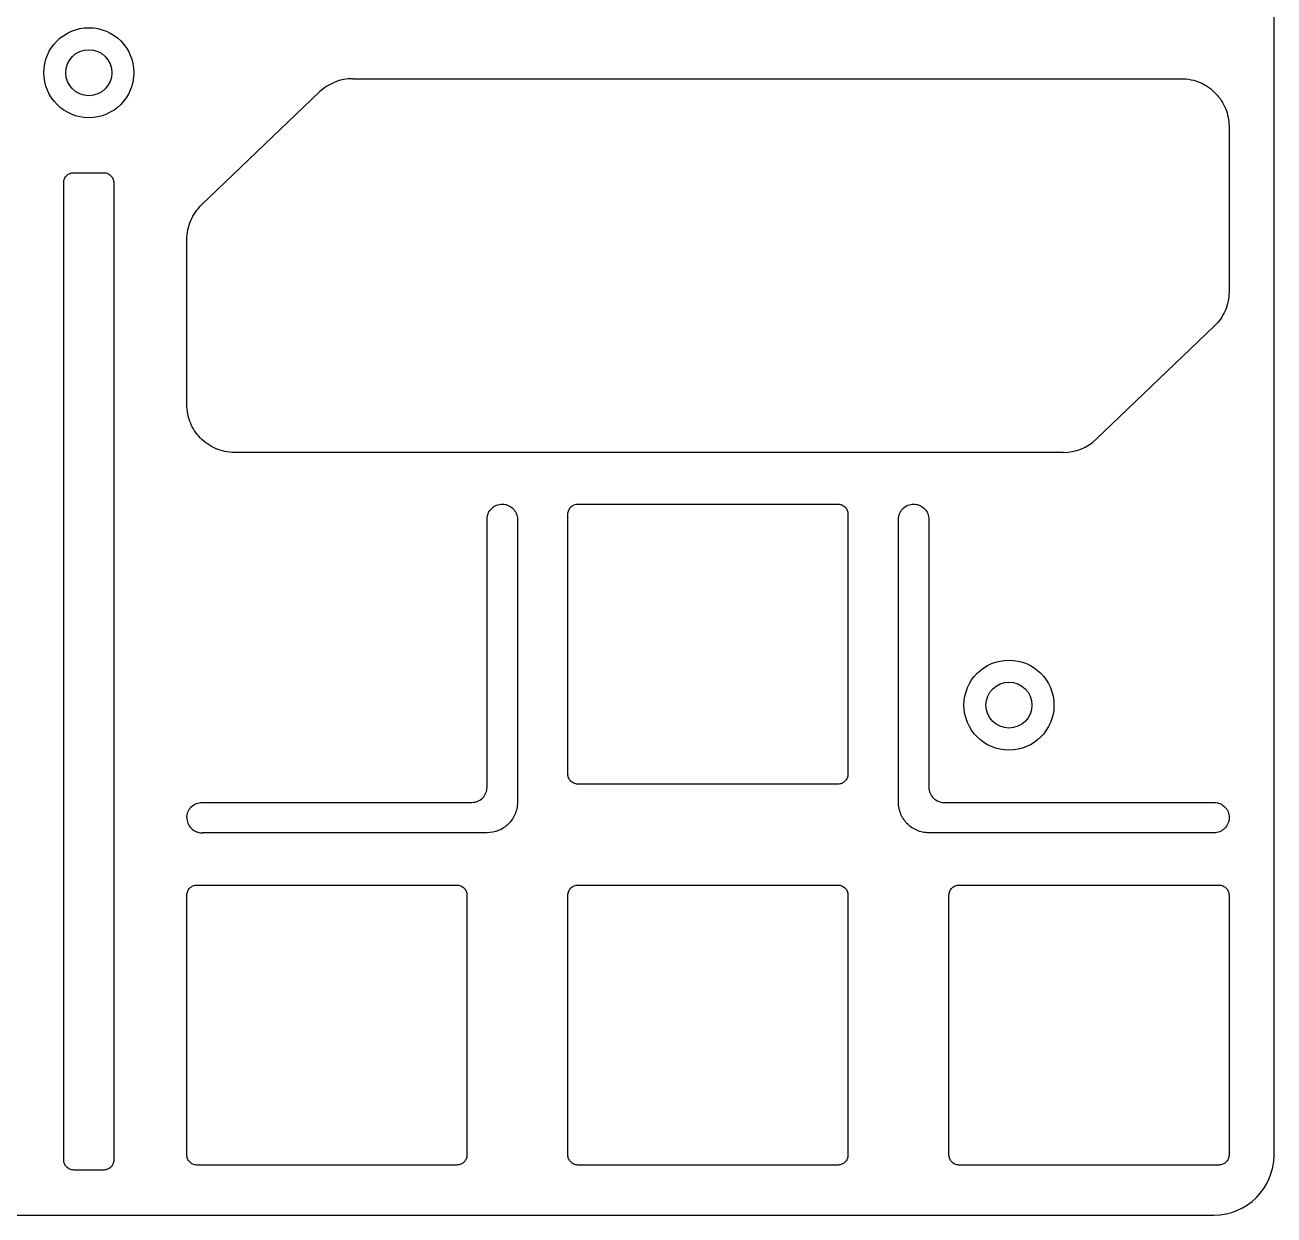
# Model space of a CAD drawing. Header units: millimetres. Extents: x 10 to 357, y 12 to 131.
# Drawn here: x 294.8 to 357.2, y 11.9 to 71.4 of the extents above; entities that cross this region are included whole.
import ezdxf

# ---------------------------------------------------------------- set-up
doc = ezdxf.new("R2010")
doc.units = ezdxf.units.MM
doc.header["$MEASUREMENT"] = 0

msp = doc.modelspace()

# ---------------------------------------------------------------- linework, layer by layer
for p, q in [((357.246, 14.934), (357.246, 127.944)), ((357.246, 14.934), (357.246, 127.944)), ((311.187, 68.758), (352.605, 68.758)), ((311.187, 68.758), (352.605, 68.758)), ((303.633, 62.445), (309.534, 68.094)), ((303.633, 62.445), (309.534, 68.094)), ((354.996, 66.367), (354.996, 58.104)), ((354.996, 66.367), (354.996, 58.104)), ((297.239, 64.058), (298.739, 64.058)), ((297.239, 64.058), (298.739, 64.058)), ((296.739, 14.683), (296.739, 63.558)), ((296.739, 14.683), (296.739, 63.558)), ((299.239, 63.558), (299.239, 14.683)), ((299.239, 63.558), (299.239, 14.683)), ((302.896, 52.455), (302.896, 60.718)), ((302.896, 52.455), (302.896, 60.718)), ((354.258, 56.377), (348.358, 50.728)), ((354.258, 56.377), (348.358, 50.728)), ((346.704, 50.064), (305.287, 50.064)), ((346.704, 50.064), (305.287, 50.064)), ((322.446, 47.483), (335.446, 47.483)), ((322.446, 47.483), (335.446, 47.483)), ((321.946, 33.983), (321.946, 46.983)), ((321.946, 33.983), (321.946, 46.983)), ((335.946, 46.983), (335.946, 33.983)), ((335.946, 46.983), (335.946, 33.983)), ((317.903, 33.326), (317.903, 46.723)), ((317.903, 33.326), (317.903, 46.723)), ((319.421, 46.723), (319.421, 32.567)), ((319.421, 46.723), (319.421, 32.567)), ((338.471, 32.567), (338.471, 46.723)), ((338.471, 32.567), (338.471, 46.723)), ((339.989, 46.723), (339.989, 33.326)), ((339.989, 46.723), (339.989, 33.326)), ((335.446, 33.483), (322.446, 33.483)), ((335.446, 33.483), (322.446, 33.483)), ((303.655, 32.567), (317.143, 32.567)), ((303.655, 32.567), (317.143, 32.567)), ((340.749, 32.567), (354.245, 32.567)), ((340.749, 32.567), (354.245, 32.567)), ((317.903, 31.048), (303.655, 31.048)), ((317.903, 31.048), (303.655, 31.048)), ((354.245, 31.048), (339.989, 31.048)), ((354.245, 31.048), (339.989, 31.048)), ((303.396, 28.433), (316.396, 28.433)), ((303.396, 28.433), (316.396, 28.433)), ((322.446, 28.433), (335.446, 28.433)), ((322.446, 28.433), (335.446, 28.433)), ((341.496, 28.433), (354.496, 28.433)), ((341.496, 28.433), (354.496, 28.433)), ((302.896, 14.933), (302.896, 27.933)), ((302.896, 14.933), (302.896, 27.933)), ((316.896, 27.933), (316.896, 14.933)), ((316.896, 27.933), (316.896, 14.933)), ((321.946, 14.933), (321.946, 27.933)), ((321.946, 14.933), (321.946, 27.933)), ((335.946, 27.933), (335.946, 14.933)), ((335.946, 27.933), (335.946, 14.933)), ((340.996, 14.933), (340.996, 27.933)), ((340.996, 14.933), (340.996, 27.933)), ((354.996, 27.933), (354.996, 14.933)), ((354.996, 27.933), (354.996, 14.933)), ((316.396, 14.433), (303.396, 14.433)), ((316.396, 14.433), (303.396, 14.433)), ((335.446, 14.433), (322.446, 14.433)), ((335.446, 14.433), (322.446, 14.433)), ((354.496, 14.433), (341.496, 14.433)), ((354.496, 14.433), (341.496, 14.433)), ((298.739, 14.183), (297.239, 14.183)), ((298.739, 14.183), (297.239, 14.183)), ((13.133, 11.933), (354.244, 11.933)), ((13.133, 11.933), (354.244, 11.933))]:
    msp.add_line(p, q)
for centre, radius in [((297.996, 69.058), 2.25), ((297.996, 69.058), 2.25), ((297.996, 69.058), 1.15), ((343.996, 37.433), 2.25), ((343.996, 37.433), 2.25), ((343.996, 37.433), 1.15)]:
    msp.add_circle(centre, radius)
for centre, radius, start, end in [((311.187, 66.367), 2.391, 90, 133.75316), ((311.187, 66.367), 2.391, 90, 133.75316), ((346.704, 52.455), 2.391, 270, 313.75316), ((346.704, 52.455), 2.391, 270, 313.75316), ((354.244, 14.934), 3.002, 270, 0), ((354.244, 14.934), 3.002, 270, 0)]:
    msp.add_arc(centre, radius, start, end)
for points, knots in [([(352.605, 68.758), (352.771, 68.758), (352.937, 68.741), (353.257, 68.674), (353.411, 68.625), (353.847, 68.435), (354.108, 68.253), (354.539, 67.806), (354.707, 67.548), (354.937, 66.979), (354.996, 66.676), (354.996, 66.367)], [-0.3774192, -0.3774192, -0.3774192, -0.3774192, -0.3274509, -0.3274509, -0.2789951, -0.2789951, -0.1844389, -0.1844389, -0.0925058, -0.0925058, 0, 0, 0, 0]), ([(352.605, 68.758), (352.771, 68.758), (352.937, 68.741), (353.257, 68.674), (353.411, 68.625), (353.847, 68.435), (354.108, 68.253), (354.539, 67.806), (354.707, 67.548), (354.937, 66.979), (354.996, 66.676), (354.996, 66.367)], [-0.3774192, -0.3774192, -0.3774192, -0.3774192, -0.3274509, -0.3274509, -0.2789951, -0.2789951, -0.1844389, -0.1844389, -0.0925058, -0.0925058, 0, 0, 0, 0]), ([(296.739, 63.558), (296.739, 63.593), (296.743, 63.627), (296.757, 63.694), (296.767, 63.726), (296.807, 63.818), (296.845, 63.872), (296.938, 63.962), (296.992, 63.997), (297.111, 64.046), (297.175, 64.058), (297.239, 64.058)], [-0.07893052, -0.07893052, -0.07893052, -0.07893052, -0.06848053, -0.06848053, -0.05834686, -0.05834686, -0.03857211, -0.03857211, -0.01934595, -0.01934595, 0, 0, 0, 0]), ([(296.739, 63.558), (296.739, 63.593), (296.743, 63.627), (296.757, 63.694), (296.767, 63.726), (296.807, 63.818), (296.845, 63.872), (296.938, 63.962), (296.992, 63.997), (297.111, 64.046), (297.175, 64.058), (297.239, 64.058)], [-0.07893052, -0.07893052, -0.07893052, -0.07893052, -0.06848053, -0.06848053, -0.05834686, -0.05834686, -0.03857211, -0.03857211, -0.01934595, -0.01934595, 0, 0, 0, 0]), ([(298.739, 64.058), (298.774, 64.058), (298.809, 64.054), (298.876, 64.04), (298.908, 64.03), (298.999, 63.99), (299.054, 63.952), (299.144, 63.859), (299.179, 63.805), (299.227, 63.686), (299.239, 63.622), (299.239, 63.558)], [-0.07893052, -0.07893052, -0.07893052, -0.07893052, -0.06848053, -0.06848053, -0.05834686, -0.05834686, -0.03857211, -0.03857211, -0.01934595, -0.01934595, 0, 0, 0, 0]), ([(298.739, 64.058), (298.774, 64.058), (298.809, 64.054), (298.876, 64.04), (298.908, 64.03), (298.999, 63.99), (299.054, 63.952), (299.144, 63.859), (299.179, 63.805), (299.227, 63.686), (299.239, 63.622), (299.239, 63.558)], [-0.07893052, -0.07893052, -0.07893052, -0.07893052, -0.06848053, -0.06848053, -0.05834686, -0.05834686, -0.03857211, -0.03857211, -0.01934595, -0.01934595, 0, 0, 0, 0]), ([(302.896, 60.718), (302.896, 60.879), (302.912, 61.04), (302.977, 61.358), (303.027, 61.515), (303.218, 61.959), (303.403, 62.224), (303.633, 62.445)], [-0.1933569, -0.1933569, -0.1933569, -0.1933569, -0.1451009, -0.1451009, -0.0957948, -0.0957948, 0, 0, 0, 0]), ([(302.896, 60.718), (302.896, 60.879), (302.912, 61.04), (302.977, 61.358), (303.027, 61.515), (303.218, 61.959), (303.403, 62.224), (303.633, 62.445)], [-0.1933569, -0.1933569, -0.1933569, -0.1933569, -0.1451009, -0.1451009, -0.0957948, -0.0957948, 0, 0, 0, 0]), ([(354.996, 58.104), (354.996, 57.943), (354.98, 57.783), (354.914, 57.464), (354.865, 57.307), (354.673, 56.863), (354.489, 56.598), (354.258, 56.377)], [-0.1933569, -0.1933569, -0.1933569, -0.1933569, -0.1451009, -0.1451009, -0.0957948, -0.0957948, 0, 0, 0, 0]), ([(354.996, 58.104), (354.996, 57.943), (354.98, 57.783), (354.914, 57.464), (354.865, 57.307), (354.673, 56.863), (354.489, 56.598), (354.258, 56.377)], [-0.1933569, -0.1933569, -0.1933569, -0.1933569, -0.1451009, -0.1451009, -0.0957948, -0.0957948, 0, 0, 0, 0]), ([(305.287, 50.064), (305.12, 50.064), (304.955, 50.081), (304.634, 50.148), (304.481, 50.197), (304.044, 50.387), (303.783, 50.569), (303.353, 51.016), (303.184, 51.275), (302.954, 51.843), (302.896, 52.146), (302.896, 52.455)], [-0.3774192, -0.3774192, -0.3774192, -0.3774192, -0.3274509, -0.3274509, -0.2789951, -0.2789951, -0.1844389, -0.1844389, -0.0925058, -0.0925058, 0, 0, 0, 0]), ([(305.287, 50.064), (305.12, 50.064), (304.955, 50.081), (304.634, 50.148), (304.481, 50.197), (304.044, 50.387), (303.783, 50.569), (303.353, 51.016), (303.184, 51.275), (302.954, 51.843), (302.896, 52.146), (302.896, 52.455)], [-0.3774192, -0.3774192, -0.3774192, -0.3774192, -0.3274509, -0.3274509, -0.2789951, -0.2789951, -0.1844389, -0.1844389, -0.0925058, -0.0925058, 0, 0, 0, 0]), ([(317.903, 46.723), (317.903, 46.776), (317.908, 46.829), (317.929, 46.931), (317.945, 46.979), (318.005, 47.118), (318.063, 47.201), (318.205, 47.338), (318.287, 47.391), (318.468, 47.464), (318.564, 47.483), (318.662, 47.483)], [-0.1198534, -0.1198534, -0.1198534, -0.1198534, -0.1039855, -0.1039855, -0.0885978, -0.0885978, -0.0585705, -0.0585705, -0.0293762, -0.0293762, 0, 0, 0, 0]), ([(317.903, 46.723), (317.903, 46.776), (317.908, 46.829), (317.929, 46.931), (317.945, 46.979), (318.005, 47.118), (318.063, 47.201), (318.205, 47.338), (318.287, 47.391), (318.468, 47.464), (318.564, 47.483), (318.662, 47.483)], [-0.1198534, -0.1198534, -0.1198534, -0.1198534, -0.1039855, -0.1039855, -0.0885978, -0.0885978, -0.0585705, -0.0585705, -0.0293762, -0.0293762, 0, 0, 0, 0]), ([(318.662, 47.483), (318.715, 47.483), (318.767, 47.477), (318.869, 47.456), (318.918, 47.44), (319.056, 47.38), (319.139, 47.322), (319.276, 47.181), (319.329, 47.098), (319.402, 46.918), (319.421, 46.821), (319.421, 46.723)], [-0.1198534, -0.1198534, -0.1198534, -0.1198534, -0.1039855, -0.1039855, -0.0885978, -0.0885978, -0.0585705, -0.0585705, -0.0293762, -0.0293762, 0, 0, 0, 0]), ([(318.662, 47.483), (318.715, 47.483), (318.767, 47.477), (318.869, 47.456), (318.918, 47.44), (319.056, 47.38), (319.139, 47.322), (319.276, 47.181), (319.329, 47.098), (319.402, 46.918), (319.421, 46.821), (319.421, 46.723)], [-0.1198534, -0.1198534, -0.1198534, -0.1198534, -0.1039855, -0.1039855, -0.0885978, -0.0885978, -0.0585705, -0.0585705, -0.0293762, -0.0293762, 0, 0, 0, 0]), ([(321.946, 46.983), (321.946, 47.018), (321.949, 47.052), (321.963, 47.119), (321.974, 47.151), (322.013, 47.243), (322.051, 47.297), (322.145, 47.387), (322.199, 47.422), (322.318, 47.471), (322.381, 47.483), (322.446, 47.483)], [-0.07893052, -0.07893052, -0.07893052, -0.07893052, -0.06848053, -0.06848053, -0.05834686, -0.05834686, -0.03857211, -0.03857211, -0.01934595, -0.01934595, 0, 0, 0, 0]), ([(321.946, 46.983), (321.946, 47.018), (321.949, 47.052), (321.963, 47.119), (321.974, 47.151), (322.013, 47.243), (322.051, 47.297), (322.145, 47.387), (322.199, 47.422), (322.318, 47.471), (322.381, 47.483), (322.446, 47.483)], [-0.07893052, -0.07893052, -0.07893052, -0.07893052, -0.06848053, -0.06848053, -0.05834686, -0.05834686, -0.03857211, -0.03857211, -0.01934595, -0.01934595, 0, 0, 0, 0]), ([(335.446, 47.483), (335.481, 47.483), (335.515, 47.479), (335.582, 47.465), (335.614, 47.455), (335.706, 47.415), (335.76, 47.377), (335.85, 47.284), (335.885, 47.23), (335.934, 47.111), (335.946, 47.047), (335.946, 46.983)], [-0.07893052, -0.07893052, -0.07893052, -0.07893052, -0.06848053, -0.06848053, -0.05834686, -0.05834686, -0.03857211, -0.03857211, -0.01934595, -0.01934595, 0, 0, 0, 0]), ([(335.446, 47.483), (335.481, 47.483), (335.515, 47.479), (335.582, 47.465), (335.614, 47.455), (335.706, 47.415), (335.76, 47.377), (335.85, 47.284), (335.885, 47.23), (335.934, 47.111), (335.946, 47.047), (335.946, 46.983)], [-0.07893052, -0.07893052, -0.07893052, -0.07893052, -0.06848053, -0.06848053, -0.05834686, -0.05834686, -0.03857211, -0.03857211, -0.01934595, -0.01934595, 0, 0, 0, 0]), ([(338.471, 46.723), (338.471, 46.776), (338.476, 46.829), (338.498, 46.931), (338.513, 46.979), (338.574, 47.118), (338.631, 47.201), (338.773, 47.338), (338.855, 47.391), (339.036, 47.464), (339.132, 47.483), (339.23, 47.483)], [-0.1198534, -0.1198534, -0.1198534, -0.1198534, -0.1039855, -0.1039855, -0.0885978, -0.0885978, -0.0585705, -0.0585705, -0.0293762, -0.0293762, 0, 0, 0, 0]), ([(338.471, 46.723), (338.471, 46.776), (338.476, 46.829), (338.498, 46.931), (338.513, 46.979), (338.574, 47.118), (338.631, 47.201), (338.773, 47.338), (338.855, 47.391), (339.036, 47.464), (339.132, 47.483), (339.23, 47.483)], [-0.1198534, -0.1198534, -0.1198534, -0.1198534, -0.1039855, -0.1039855, -0.0885978, -0.0885978, -0.0585705, -0.0585705, -0.0293762, -0.0293762, 0, 0, 0, 0]), ([(339.23, 47.483), (339.283, 47.483), (339.335, 47.477), (339.437, 47.456), (339.486, 47.44), (339.625, 47.38), (339.707, 47.322), (339.844, 47.181), (339.898, 47.098), (339.971, 46.918), (339.989, 46.821), (339.989, 46.723)], [-0.1198534, -0.1198534, -0.1198534, -0.1198534, -0.1039855, -0.1039855, -0.0885978, -0.0885978, -0.0585705, -0.0585705, -0.0293762, -0.0293762, 0, 0, 0, 0]), ([(339.23, 47.483), (339.283, 47.483), (339.335, 47.477), (339.437, 47.456), (339.486, 47.44), (339.625, 47.38), (339.707, 47.322), (339.844, 47.181), (339.898, 47.098), (339.971, 46.918), (339.989, 46.821), (339.989, 46.723)], [-0.1198534, -0.1198534, -0.1198534, -0.1198534, -0.1039855, -0.1039855, -0.0885978, -0.0885978, -0.0585705, -0.0585705, -0.0293762, -0.0293762, 0, 0, 0, 0]), ([(322.446, 33.483), (322.411, 33.483), (322.376, 33.486), (322.309, 33.5), (322.277, 33.511), (322.186, 33.55), (322.131, 33.588), (322.041, 33.682), (322.006, 33.736), (321.958, 33.855), (321.946, 33.918), (321.946, 33.983)], [-0.07893052, -0.07893052, -0.07893052, -0.07893052, -0.06848053, -0.06848053, -0.05834686, -0.05834686, -0.03857211, -0.03857211, -0.01934595, -0.01934595, 0, 0, 0, 0]), ([(322.446, 33.483), (322.411, 33.483), (322.376, 33.486), (322.309, 33.5), (322.277, 33.511), (322.186, 33.55), (322.131, 33.588), (322.041, 33.682), (322.006, 33.736), (321.958, 33.855), (321.946, 33.918), (321.946, 33.983)], [-0.07893052, -0.07893052, -0.07893052, -0.07893052, -0.06848053, -0.06848053, -0.05834686, -0.05834686, -0.03857211, -0.03857211, -0.01934595, -0.01934595, 0, 0, 0, 0]), ([(335.946, 33.983), (335.946, 33.948), (335.942, 33.913), (335.928, 33.846), (335.918, 33.814), (335.878, 33.723), (335.84, 33.668), (335.747, 33.578), (335.693, 33.543), (335.574, 33.495), (335.51, 33.483), (335.446, 33.483)], [-0.07893052, -0.07893052, -0.07893052, -0.07893052, -0.06848053, -0.06848053, -0.05834686, -0.05834686, -0.03857211, -0.03857211, -0.01934595, -0.01934595, 0, 0, 0, 0]), ([(335.946, 33.983), (335.946, 33.948), (335.942, 33.913), (335.928, 33.846), (335.918, 33.814), (335.878, 33.723), (335.84, 33.668), (335.747, 33.578), (335.693, 33.543), (335.574, 33.495), (335.51, 33.483), (335.446, 33.483)], [-0.07893052, -0.07893052, -0.07893052, -0.07893052, -0.06848053, -0.06848053, -0.05834686, -0.05834686, -0.03857211, -0.03857211, -0.01934595, -0.01934595, 0, 0, 0, 0]), ([(317.143, 32.567), (317.196, 32.567), (317.249, 32.572), (317.35, 32.594), (317.399, 32.609), (317.538, 32.67), (317.621, 32.727), (317.757, 32.869), (317.811, 32.951), (317.884, 33.132), (317.903, 33.228), (317.903, 33.326)], [-0.1198534, -0.1198534, -0.1198534, -0.1198534, -0.1039855, -0.1039855, -0.0885978, -0.0885978, -0.0585705, -0.0585705, -0.0293762, -0.0293762, 0, 0, 0, 0]), ([(317.143, 32.567), (317.196, 32.567), (317.249, 32.572), (317.35, 32.594), (317.399, 32.609), (317.538, 32.67), (317.621, 32.727), (317.757, 32.869), (317.811, 32.951), (317.884, 33.132), (317.903, 33.228), (317.903, 33.326)], [-0.1198534, -0.1198534, -0.1198534, -0.1198534, -0.1039855, -0.1039855, -0.0885978, -0.0885978, -0.0585705, -0.0585705, -0.0293762, -0.0293762, 0, 0, 0, 0]), ([(339.989, 33.326), (339.989, 33.273), (339.995, 33.221), (340.016, 33.119), (340.032, 33.07), (340.092, 32.932), (340.15, 32.849), (340.292, 32.712), (340.374, 32.659), (340.554, 32.585), (340.651, 32.567), (340.749, 32.567)], [-0.1198534, -0.1198534, -0.1198534, -0.1198534, -0.1039855, -0.1039855, -0.0885978, -0.0885978, -0.0585705, -0.0585705, -0.0293762, -0.0293762, 0, 0, 0, 0]), ([(339.989, 33.326), (339.989, 33.273), (339.995, 33.221), (340.016, 33.119), (340.032, 33.07), (340.092, 32.932), (340.15, 32.849), (340.292, 32.712), (340.374, 32.659), (340.554, 32.585), (340.651, 32.567), (340.749, 32.567)], [-0.1198534, -0.1198534, -0.1198534, -0.1198534, -0.1039855, -0.1039855, -0.0885978, -0.0885978, -0.0585705, -0.0585705, -0.0293762, -0.0293762, 0, 0, 0, 0]), ([(302.896, 31.808), (302.896, 31.861), (302.901, 31.913), (302.923, 32.015), (302.938, 32.064), (302.999, 32.202), (303.056, 32.285), (303.198, 32.422), (303.28, 32.475), (303.461, 32.548), (303.557, 32.567), (303.655, 32.567)], [-0.1198534, -0.1198534, -0.1198534, -0.1198534, -0.1039855, -0.1039855, -0.0885978, -0.0885978, -0.0585705, -0.0585705, -0.0293762, -0.0293762, 0, 0, 0, 0]), ([(302.896, 31.808), (302.896, 31.861), (302.901, 31.913), (302.923, 32.015), (302.938, 32.064), (302.999, 32.202), (303.056, 32.285), (303.198, 32.422), (303.28, 32.475), (303.461, 32.548), (303.557, 32.567), (303.655, 32.567)], [-0.1198534, -0.1198534, -0.1198534, -0.1198534, -0.1039855, -0.1039855, -0.0885978, -0.0885978, -0.0585705, -0.0585705, -0.0293762, -0.0293762, 0, 0, 0, 0]), ([(319.421, 32.567), (319.421, 32.461), (319.41, 32.356), (319.367, 32.153), (319.336, 32.055), (319.216, 31.778), (319.1, 31.612), (318.817, 31.339), (318.652, 31.232), (318.291, 31.086), (318.098, 31.048), (317.903, 31.048)], [-0.2397068, -0.2397068, -0.2397068, -0.2397068, -0.2079709, -0.2079709, -0.1771956, -0.1771956, -0.117141, -0.117141, -0.0587524, -0.0587524, 0, 0, 0, 0]), ([(319.421, 32.567), (319.421, 32.461), (319.41, 32.356), (319.367, 32.153), (319.336, 32.055), (319.216, 31.778), (319.1, 31.612), (318.817, 31.339), (318.652, 31.232), (318.291, 31.086), (318.098, 31.048), (317.903, 31.048)], [-0.2397068, -0.2397068, -0.2397068, -0.2397068, -0.2079709, -0.2079709, -0.1771956, -0.1771956, -0.117141, -0.117141, -0.0587524, -0.0587524, 0, 0, 0, 0]), ([(339.989, 31.048), (339.884, 31.048), (339.779, 31.059), (339.575, 31.102), (339.477, 31.133), (339.2, 31.254), (339.035, 31.369), (338.761, 31.653), (338.654, 31.817), (338.508, 32.179), (338.471, 32.371), (338.471, 32.567)], [-0.2397068, -0.2397068, -0.2397068, -0.2397068, -0.2079709, -0.2079709, -0.1771956, -0.1771956, -0.117141, -0.117141, -0.0587524, -0.0587524, 0, 0, 0, 0]), ([(339.989, 31.048), (339.884, 31.048), (339.779, 31.059), (339.575, 31.102), (339.477, 31.133), (339.2, 31.254), (339.035, 31.369), (338.761, 31.653), (338.654, 31.817), (338.508, 32.179), (338.471, 32.371), (338.471, 32.567)], [-0.2397068, -0.2397068, -0.2397068, -0.2397068, -0.2079709, -0.2079709, -0.1771956, -0.1771956, -0.117141, -0.117141, -0.0587524, -0.0587524, 0, 0, 0, 0]), ([(354.245, 32.567), (354.298, 32.567), (354.35, 32.562), (354.452, 32.54), (354.501, 32.525), (354.639, 32.464), (354.722, 32.406), (354.859, 32.265), (354.912, 32.183), (354.986, 32.002), (355.004, 31.906), (355.004, 31.808)], [-0.1198534, -0.1198534, -0.1198534, -0.1198534, -0.1039855, -0.1039855, -0.0885978, -0.0885978, -0.0585705, -0.0585705, -0.0293762, -0.0293762, 0, 0, 0, 0]), ([(354.245, 32.567), (354.298, 32.567), (354.35, 32.562), (354.452, 32.54), (354.501, 32.525), (354.639, 32.464), (354.722, 32.406), (354.859, 32.265), (354.912, 32.183), (354.986, 32.002), (355.004, 31.906), (355.004, 31.808)], [-0.1198534, -0.1198534, -0.1198534, -0.1198534, -0.1039855, -0.1039855, -0.0885978, -0.0885978, -0.0585705, -0.0585705, -0.0293762, -0.0293762, 0, 0, 0, 0]), ([(302.896, 31.808), (302.896, 31.71), (302.914, 31.614), (302.987, 31.433), (303.041, 31.351), (303.178, 31.209), (303.261, 31.151), (303.399, 31.091), (303.448, 31.075), (303.55, 31.054), (303.602, 31.048), (303.655, 31.048)], [0, 0, 0, 0, 0.0293762, 0.0293762, 0.0585705, 0.0585705, 0.0885978, 0.0885978, 0.1039855, 0.1039855, 0.1198534, 0.1198534, 0.1198534, 0.1198534]), ([(302.896, 31.808), (302.896, 31.71), (302.914, 31.614), (302.987, 31.433), (303.041, 31.351), (303.178, 31.209), (303.261, 31.151), (303.399, 31.091), (303.448, 31.075), (303.55, 31.054), (303.602, 31.048), (303.655, 31.048)], [0, 0, 0, 0, 0.0293762, 0.0293762, 0.0585705, 0.0585705, 0.0885978, 0.0885978, 0.1039855, 0.1039855, 0.1198534, 0.1198534, 0.1198534, 0.1198534]), ([(355.004, 31.808), (355.004, 31.755), (354.999, 31.702), (354.977, 31.601), (354.962, 31.552), (354.901, 31.413), (354.844, 31.33), (354.702, 31.194), (354.62, 31.14), (354.439, 31.067), (354.343, 31.048), (354.245, 31.048)], [-0.1198534, -0.1198534, -0.1198534, -0.1198534, -0.1039855, -0.1039855, -0.0885978, -0.0885978, -0.0585705, -0.0585705, -0.0293762, -0.0293762, 0, 0, 0, 0]), ([(355.004, 31.808), (355.004, 31.755), (354.999, 31.702), (354.977, 31.601), (354.962, 31.552), (354.901, 31.413), (354.844, 31.33), (354.702, 31.194), (354.62, 31.14), (354.439, 31.067), (354.343, 31.048), (354.245, 31.048)], [-0.1198534, -0.1198534, -0.1198534, -0.1198534, -0.1039855, -0.1039855, -0.0885978, -0.0885978, -0.0585705, -0.0585705, -0.0293762, -0.0293762, 0, 0, 0, 0]), ([(302.896, 27.933), (302.896, 27.968), (302.899, 28.002), (302.913, 28.069), (302.924, 28.101), (302.963, 28.193), (303.001, 28.247), (303.095, 28.337), (303.149, 28.372), (303.268, 28.421), (303.331, 28.433), (303.396, 28.433)], [-0.07893052, -0.07893052, -0.07893052, -0.07893052, -0.06848053, -0.06848053, -0.05834686, -0.05834686, -0.03857211, -0.03857211, -0.01934595, -0.01934595, 0, 0, 0, 0]), ([(302.896, 27.933), (302.896, 27.968), (302.899, 28.002), (302.913, 28.069), (302.924, 28.101), (302.963, 28.193), (303.001, 28.247), (303.095, 28.337), (303.149, 28.372), (303.268, 28.421), (303.331, 28.433), (303.396, 28.433)], [-0.07893052, -0.07893052, -0.07893052, -0.07893052, -0.06848053, -0.06848053, -0.05834686, -0.05834686, -0.03857211, -0.03857211, -0.01934595, -0.01934595, 0, 0, 0, 0]), ([(316.396, 28.433), (316.431, 28.433), (316.465, 28.429), (316.532, 28.415), (316.564, 28.405), (316.656, 28.365), (316.71, 28.327), (316.8, 28.234), (316.835, 28.18), (316.884, 28.061), (316.896, 27.997), (316.896, 27.933)], [-0.07893052, -0.07893052, -0.07893052, -0.07893052, -0.06848053, -0.06848053, -0.05834686, -0.05834686, -0.03857211, -0.03857211, -0.01934595, -0.01934595, 0, 0, 0, 0]), ([(316.396, 28.433), (316.431, 28.433), (316.465, 28.429), (316.532, 28.415), (316.564, 28.405), (316.656, 28.365), (316.71, 28.327), (316.8, 28.234), (316.835, 28.18), (316.884, 28.061), (316.896, 27.997), (316.896, 27.933)], [-0.07893052, -0.07893052, -0.07893052, -0.07893052, -0.06848053, -0.06848053, -0.05834686, -0.05834686, -0.03857211, -0.03857211, -0.01934595, -0.01934595, 0, 0, 0, 0]), ([(321.946, 27.933), (321.946, 27.968), (321.949, 28.002), (321.963, 28.069), (321.974, 28.101), (322.013, 28.193), (322.051, 28.247), (322.145, 28.337), (322.199, 28.372), (322.318, 28.421), (322.381, 28.433), (322.446, 28.433)], [-0.07893052, -0.07893052, -0.07893052, -0.07893052, -0.06848053, -0.06848053, -0.05834686, -0.05834686, -0.03857211, -0.03857211, -0.01934595, -0.01934595, 0, 0, 0, 0]), ([(321.946, 27.933), (321.946, 27.968), (321.949, 28.002), (321.963, 28.069), (321.974, 28.101), (322.013, 28.193), (322.051, 28.247), (322.145, 28.337), (322.199, 28.372), (322.318, 28.421), (322.381, 28.433), (322.446, 28.433)], [-0.07893052, -0.07893052, -0.07893052, -0.07893052, -0.06848053, -0.06848053, -0.05834686, -0.05834686, -0.03857211, -0.03857211, -0.01934595, -0.01934595, 0, 0, 0, 0]), ([(335.446, 28.433), (335.481, 28.433), (335.515, 28.429), (335.582, 28.415), (335.614, 28.405), (335.706, 28.365), (335.76, 28.327), (335.85, 28.234), (335.885, 28.18), (335.934, 28.061), (335.946, 27.997), (335.946, 27.933)], [-0.07893052, -0.07893052, -0.07893052, -0.07893052, -0.06848053, -0.06848053, -0.05834686, -0.05834686, -0.03857211, -0.03857211, -0.01934595, -0.01934595, 0, 0, 0, 0]), ([(335.446, 28.433), (335.481, 28.433), (335.515, 28.429), (335.582, 28.415), (335.614, 28.405), (335.706, 28.365), (335.76, 28.327), (335.85, 28.234), (335.885, 28.18), (335.934, 28.061), (335.946, 27.997), (335.946, 27.933)], [-0.07893052, -0.07893052, -0.07893052, -0.07893052, -0.06848053, -0.06848053, -0.05834686, -0.05834686, -0.03857211, -0.03857211, -0.01934595, -0.01934595, 0, 0, 0, 0]), ([(340.996, 27.933), (340.996, 27.968), (340.999, 28.002), (341.013, 28.069), (341.024, 28.101), (341.063, 28.193), (341.101, 28.247), (341.195, 28.337), (341.249, 28.372), (341.368, 28.421), (341.431, 28.433), (341.496, 28.433)], [-0.07893052, -0.07893052, -0.07893052, -0.07893052, -0.06848053, -0.06848053, -0.05834686, -0.05834686, -0.03857211, -0.03857211, -0.01934595, -0.01934595, 0, 0, 0, 0]), ([(340.996, 27.933), (340.996, 27.968), (340.999, 28.002), (341.013, 28.069), (341.024, 28.101), (341.063, 28.193), (341.101, 28.247), (341.195, 28.337), (341.249, 28.372), (341.368, 28.421), (341.431, 28.433), (341.496, 28.433)], [-0.07893052, -0.07893052, -0.07893052, -0.07893052, -0.06848053, -0.06848053, -0.05834686, -0.05834686, -0.03857211, -0.03857211, -0.01934595, -0.01934595, 0, 0, 0, 0]), ([(354.496, 28.433), (354.531, 28.433), (354.565, 28.429), (354.632, 28.415), (354.664, 28.405), (354.756, 28.365), (354.81, 28.327), (354.9, 28.234), (354.935, 28.18), (354.984, 28.061), (354.996, 27.997), (354.996, 27.933)], [-0.07893052, -0.07893052, -0.07893052, -0.07893052, -0.06848053, -0.06848053, -0.05834686, -0.05834686, -0.03857211, -0.03857211, -0.01934595, -0.01934595, 0, 0, 0, 0]), ([(354.496, 28.433), (354.531, 28.433), (354.565, 28.429), (354.632, 28.415), (354.664, 28.405), (354.756, 28.365), (354.81, 28.327), (354.9, 28.234), (354.935, 28.18), (354.984, 28.061), (354.996, 27.997), (354.996, 27.933)], [-0.07893052, -0.07893052, -0.07893052, -0.07893052, -0.06848053, -0.06848053, -0.05834686, -0.05834686, -0.03857211, -0.03857211, -0.01934595, -0.01934595, 0, 0, 0, 0]), ([(297.239, 14.183), (297.204, 14.183), (297.17, 14.186), (297.103, 14.2), (297.071, 14.211), (296.979, 14.25), (296.925, 14.288), (296.835, 14.382), (296.8, 14.436), (296.751, 14.555), (296.739, 14.618), (296.739, 14.683)], [-0.07893052, -0.07893052, -0.07893052, -0.07893052, -0.06848053, -0.06848053, -0.05834686, -0.05834686, -0.03857211, -0.03857211, -0.01934595, -0.01934595, 0, 0, 0, 0]), ([(297.239, 14.183), (297.204, 14.183), (297.17, 14.186), (297.103, 14.2), (297.071, 14.211), (296.979, 14.25), (296.925, 14.288), (296.835, 14.382), (296.8, 14.436), (296.751, 14.555), (296.739, 14.618), (296.739, 14.683)], [-0.07893052, -0.07893052, -0.07893052, -0.07893052, -0.06848053, -0.06848053, -0.05834686, -0.05834686, -0.03857211, -0.03857211, -0.01934595, -0.01934595, 0, 0, 0, 0]), ([(299.239, 14.683), (299.239, 14.648), (299.236, 14.613), (299.222, 14.546), (299.211, 14.514), (299.172, 14.423), (299.134, 14.368), (299.04, 14.278), (298.986, 14.243), (298.867, 14.195), (298.804, 14.183), (298.739, 14.183)], [-0.07893052, -0.07893052, -0.07893052, -0.07893052, -0.06848053, -0.06848053, -0.05834686, -0.05834686, -0.03857211, -0.03857211, -0.01934595, -0.01934595, 0, 0, 0, 0]), ([(299.239, 14.683), (299.239, 14.648), (299.236, 14.613), (299.222, 14.546), (299.211, 14.514), (299.172, 14.423), (299.134, 14.368), (299.04, 14.278), (298.986, 14.243), (298.867, 14.195), (298.804, 14.183), (298.739, 14.183)], [-0.07893052, -0.07893052, -0.07893052, -0.07893052, -0.06848053, -0.06848053, -0.05834686, -0.05834686, -0.03857211, -0.03857211, -0.01934595, -0.01934595, 0, 0, 0, 0]), ([(303.396, 14.433), (303.361, 14.433), (303.326, 14.436), (303.259, 14.45), (303.227, 14.461), (303.136, 14.5), (303.081, 14.538), (302.991, 14.632), (302.956, 14.686), (302.908, 14.805), (302.896, 14.868), (302.896, 14.933)], [-0.07893052, -0.07893052, -0.07893052, -0.07893052, -0.06848053, -0.06848053, -0.05834686, -0.05834686, -0.03857211, -0.03857211, -0.01934595, -0.01934595, 0, 0, 0, 0]), ([(303.396, 14.433), (303.361, 14.433), (303.326, 14.436), (303.259, 14.45), (303.227, 14.461), (303.136, 14.5), (303.081, 14.538), (302.991, 14.632), (302.956, 14.686), (302.908, 14.805), (302.896, 14.868), (302.896, 14.933)], [-0.07893052, -0.07893052, -0.07893052, -0.07893052, -0.06848053, -0.06848053, -0.05834686, -0.05834686, -0.03857211, -0.03857211, -0.01934595, -0.01934595, 0, 0, 0, 0]), ([(316.896, 14.933), (316.896, 14.898), (316.892, 14.863), (316.878, 14.796), (316.868, 14.764), (316.828, 14.673), (316.79, 14.618), (316.697, 14.528), (316.643, 14.493), (316.524, 14.445), (316.46, 14.433), (316.396, 14.433)], [-0.07893052, -0.07893052, -0.07893052, -0.07893052, -0.06848053, -0.06848053, -0.05834686, -0.05834686, -0.03857211, -0.03857211, -0.01934595, -0.01934595, 0, 0, 0, 0]), ([(316.896, 14.933), (316.896, 14.898), (316.892, 14.863), (316.878, 14.796), (316.868, 14.764), (316.828, 14.673), (316.79, 14.618), (316.697, 14.528), (316.643, 14.493), (316.524, 14.445), (316.46, 14.433), (316.396, 14.433)], [-0.07893052, -0.07893052, -0.07893052, -0.07893052, -0.06848053, -0.06848053, -0.05834686, -0.05834686, -0.03857211, -0.03857211, -0.01934595, -0.01934595, 0, 0, 0, 0]), ([(322.446, 14.433), (322.411, 14.433), (322.376, 14.436), (322.309, 14.45), (322.277, 14.461), (322.186, 14.5), (322.131, 14.538), (322.041, 14.632), (322.006, 14.686), (321.958, 14.805), (321.946, 14.868), (321.946, 14.933)], [-0.07893052, -0.07893052, -0.07893052, -0.07893052, -0.06848053, -0.06848053, -0.05834686, -0.05834686, -0.03857211, -0.03857211, -0.01934595, -0.01934595, 0, 0, 0, 0]), ([(322.446, 14.433), (322.411, 14.433), (322.376, 14.436), (322.309, 14.45), (322.277, 14.461), (322.186, 14.5), (322.131, 14.538), (322.041, 14.632), (322.006, 14.686), (321.958, 14.805), (321.946, 14.868), (321.946, 14.933)], [-0.07893052, -0.07893052, -0.07893052, -0.07893052, -0.06848053, -0.06848053, -0.05834686, -0.05834686, -0.03857211, -0.03857211, -0.01934595, -0.01934595, 0, 0, 0, 0]), ([(335.946, 14.933), (335.946, 14.898), (335.942, 14.863), (335.928, 14.796), (335.918, 14.764), (335.878, 14.673), (335.84, 14.618), (335.747, 14.528), (335.693, 14.493), (335.574, 14.445), (335.51, 14.433), (335.446, 14.433)], [-0.07893052, -0.07893052, -0.07893052, -0.07893052, -0.06848053, -0.06848053, -0.05834686, -0.05834686, -0.03857211, -0.03857211, -0.01934595, -0.01934595, 0, 0, 0, 0]), ([(335.946, 14.933), (335.946, 14.898), (335.942, 14.863), (335.928, 14.796), (335.918, 14.764), (335.878, 14.673), (335.84, 14.618), (335.747, 14.528), (335.693, 14.493), (335.574, 14.445), (335.51, 14.433), (335.446, 14.433)], [-0.07893052, -0.07893052, -0.07893052, -0.07893052, -0.06848053, -0.06848053, -0.05834686, -0.05834686, -0.03857211, -0.03857211, -0.01934595, -0.01934595, 0, 0, 0, 0]), ([(341.496, 14.433), (341.461, 14.433), (341.426, 14.436), (341.359, 14.45), (341.327, 14.461), (341.236, 14.5), (341.181, 14.538), (341.091, 14.632), (341.056, 14.686), (341.008, 14.805), (340.996, 14.868), (340.996, 14.933)], [-0.07893052, -0.07893052, -0.07893052, -0.07893052, -0.06848053, -0.06848053, -0.05834686, -0.05834686, -0.03857211, -0.03857211, -0.01934595, -0.01934595, 0, 0, 0, 0]), ([(341.496, 14.433), (341.461, 14.433), (341.426, 14.436), (341.359, 14.45), (341.327, 14.461), (341.236, 14.5), (341.181, 14.538), (341.091, 14.632), (341.056, 14.686), (341.008, 14.805), (340.996, 14.868), (340.996, 14.933)], [-0.07893052, -0.07893052, -0.07893052, -0.07893052, -0.06848053, -0.06848053, -0.05834686, -0.05834686, -0.03857211, -0.03857211, -0.01934595, -0.01934595, 0, 0, 0, 0]), ([(354.996, 14.933), (354.996, 14.898), (354.992, 14.863), (354.978, 14.796), (354.968, 14.764), (354.928, 14.673), (354.89, 14.618), (354.797, 14.528), (354.743, 14.493), (354.624, 14.445), (354.56, 14.433), (354.496, 14.433)], [-0.07893052, -0.07893052, -0.07893052, -0.07893052, -0.06848053, -0.06848053, -0.05834686, -0.05834686, -0.03857211, -0.03857211, -0.01934595, -0.01934595, 0, 0, 0, 0]), ([(354.996, 14.933), (354.996, 14.898), (354.992, 14.863), (354.978, 14.796), (354.968, 14.764), (354.928, 14.673), (354.89, 14.618), (354.797, 14.528), (354.743, 14.493), (354.624, 14.445), (354.56, 14.433), (354.496, 14.433)], [-0.07893052, -0.07893052, -0.07893052, -0.07893052, -0.06848053, -0.06848053, -0.05834686, -0.05834686, -0.03857211, -0.03857211, -0.01934595, -0.01934595, 0, 0, 0, 0])]:
    msp.add_open_spline(points, degree=3, knots=knots)

doc.saveas('drawing.dxf')
